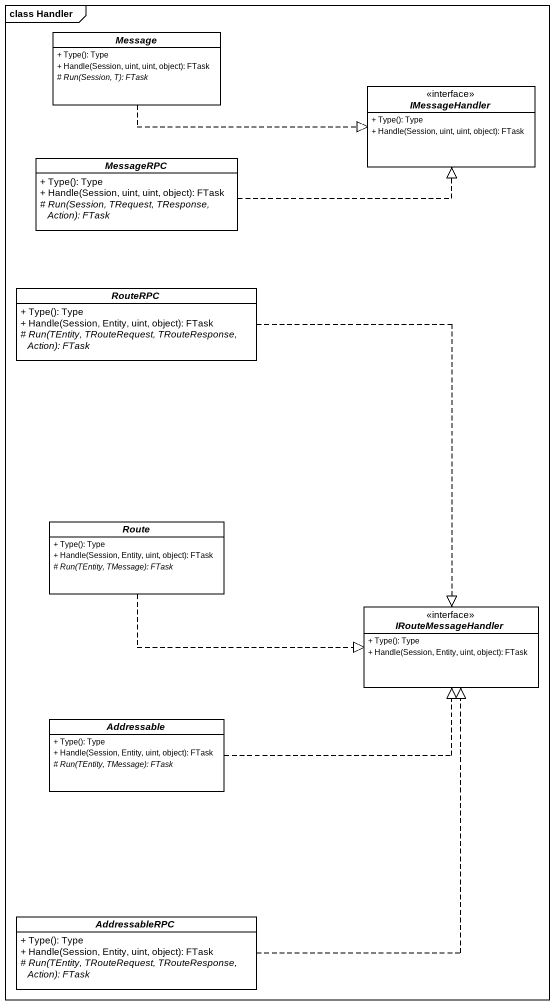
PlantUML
@startuml
mainframe class Handler
hide circle
hide empty members
skinparam classAttributeIconSize 0
abstract class Message {
  + Type(): Type
  + Handle(Session, uint, uint, object): FTask
  {abstract} # Run(Session, T): FTask
}
interface IMessageHandler {
  + Type(): Type
  + Handle(Session, uint, uint, object): FTask
}
abstract class MessageRPC {
  + Type(): Type
  + Handle(Session, uint, uint, object): FTask
  {abstract} # Run(Session, TRequest, TResponse, Action): FTask
}
abstract class RouteRPC {
  + Type(): Type
  + Handle(Session, Entity, uint, object): FTask
  {abstract} # Run(TEntity, TRouteRequest, TRouteResponse, Action): FTask
}
abstract class Route {
  + Type(): Type
  + Handle(Session, Entity, uint, object): FTask
  {abstract} # Run(TEntity, TMessage): FTask
}
interface IRouteMessageHandler {
  + Type(): Type
  + Handle(Session, Entity, uint, object): FTask
}
abstract class Addressable {
  + Type(): Type
  + Handle(Session, Entity, uint, object): FTask
  {abstract} # Run(TEntity, TMessage): FTask
}
abstract class AddressableRPC {
  + Type(): Type
  + Handle(Session, Entity, uint, object): FTask
  {abstract} # Run(TEntity, TRouteRequest, TRouteResponse, Action): FTask
}
Message .right.|> IMessageHandler
MessageRPC .right.|> IMessageHandler
RouteRPC ..|> IRouteMessageHandler
Route .right.|> IRouteMessageHandler
Addressable .right.|> IRouteMessageHandler
AddressableRPC .up.|> IRouteMessageHandler
@enduml
